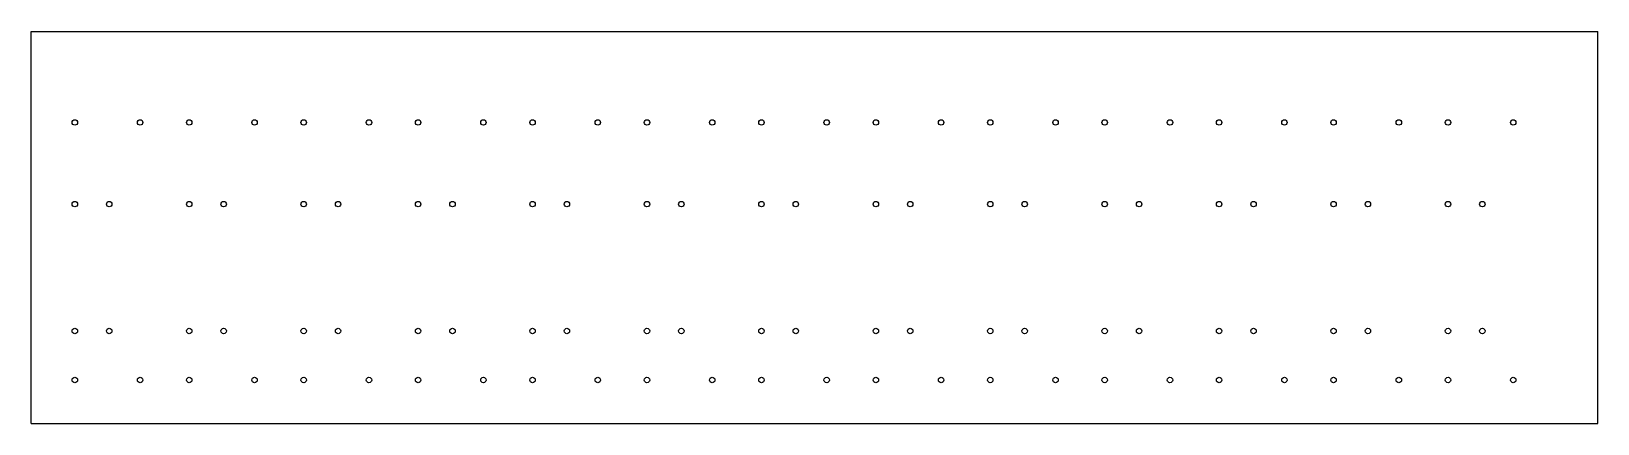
# Model space of a CAD drawing. Header units: inches. Extents: x 0 to 36, y 0 to 9.
import ezdxf

# ---------------------------------------------------------------- set-up
doc = ezdxf.new("R2010")
doc.units = ezdxf.units.IN
doc.header["$MEASUREMENT"] = 0

msp = doc.modelspace()

# ---------------------------------------------------------------- linework, layer by layer
at = {"color": 7, "linetype": 'Continuous'}
for p, q in [((0, 0), (0, 9)), ((0, 9), (36, 9)), ((36, 0), (36, 9)), ((0, 0), (36, 0))]:
    msp.add_line(p, q, dxfattribs=at)
for centre in [(1, 6.91), (2.5, 6.91), (3.63, 6.91), (5.13, 6.91), (6.26, 6.91), (7.76, 6.91), (8.89, 6.91), (10.39, 6.91), (11.52, 6.91), (13.02, 6.91), (14.15, 6.91), (15.65, 6.91), (16.78, 6.91), (18.28, 6.91), (19.41, 6.91), (20.91, 6.91), (22.04, 6.91), (23.54, 6.91), (24.67, 6.91), (26.17, 6.91), (27.3, 6.91), (28.8, 6.91), (29.93, 6.91), (31.43, 6.91), (32.56, 6.91), (34.06, 6.91), (1, 5.036), (1.79, 5.036), (3.63, 5.036), (4.42, 5.036), (6.26, 5.036), (7.05, 5.036), (8.89, 5.036), (9.68, 5.036), (11.52, 5.036), (12.31, 5.036), (14.15, 5.036), (14.94, 5.036), (16.78, 5.036), (17.57, 5.036), (19.41, 5.036), (20.2, 5.036), (22.04, 5.036), (22.83, 5.036), (24.67, 5.036), (25.46, 5.036), (27.3, 5.036), (28.09, 5.036), (29.93, 5.036), (30.72, 5.036), (32.56, 5.036), (33.35, 5.036), (1, 2.126), (1.79, 2.126), (3.63, 2.126), (4.42, 2.126), (6.26, 2.126), (7.05, 2.126), (8.89, 2.126), (9.68, 2.126), (11.52, 2.126), (12.31, 2.126), (14.15, 2.126), (14.94, 2.126), (16.78, 2.126), (17.57, 2.126), (19.41, 2.126), (20.2, 2.126), (22.04, 2.126), (22.83, 2.126), (24.67, 2.126), (25.46, 2.126), (27.3, 2.126), (28.09, 2.126), (29.93, 2.126), (30.72, 2.126), (32.56, 2.126), (33.35, 2.126), (1, 1), (2.5, 1), (3.63, 1), (5.13, 1), (6.26, 1), (7.76, 1), (8.89, 1), (10.39, 1), (11.52, 1), (13.02, 1), (14.15, 1), (15.65, 1), (16.78, 1), (18.28, 1), (19.41, 1), (20.91, 1), (22.04, 1), (23.54, 1), (24.67, 1), (26.17, 1), (27.3, 1), (28.8, 1), (29.93, 1), (31.43, 1), (32.56, 1), (34.06, 1)]:
    msp.add_circle(centre, 0.0625, dxfattribs=at)

doc.saveas('drawing.dxf')
